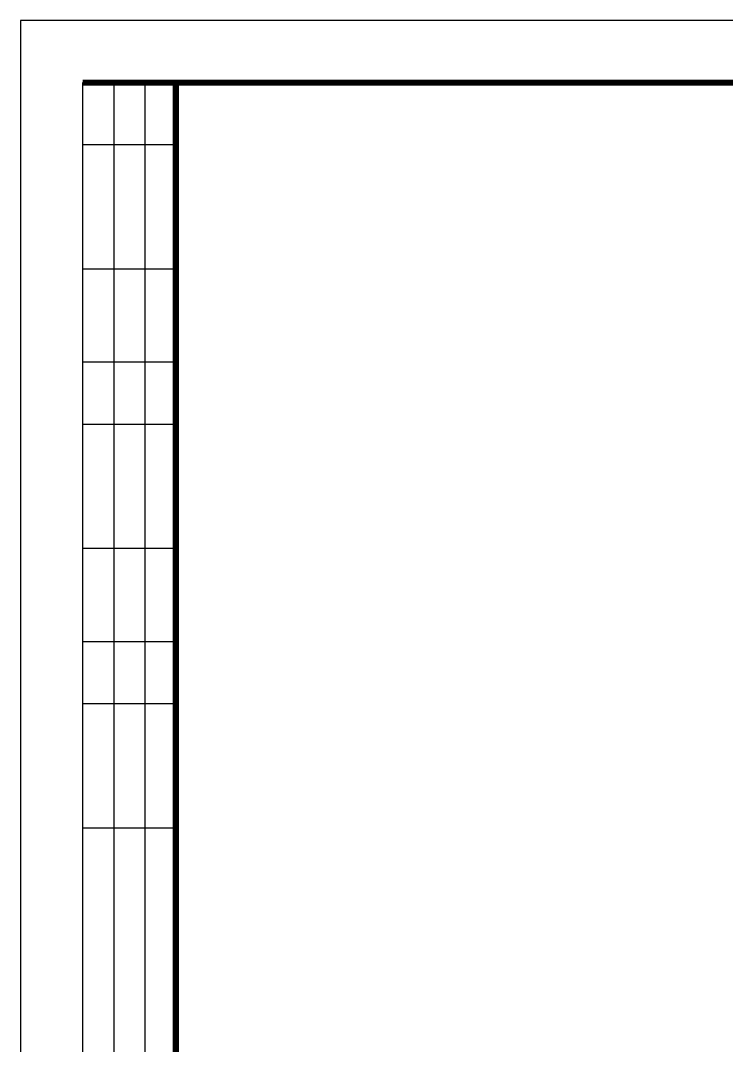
# Model space of a CAD drawing. Header units: millimetres. Extents: x 2509 to 128734, y 2492 to 91667.
# Drawn here: x 2509 to 19550, y 66885 to 91630 of the extents above; entities that cross this region are included whole.
import ezdxf

# ---------------------------------------------------------------- set-up
doc = ezdxf.new("R2010")
doc.units = ezdxf.units.MM

msp = doc.modelspace()

# ---------------------------------------------------------------- linework, layer by layer
at = {"color": 0}
for p, q in [((4009.29, 90129.917), (4009.29, 61629.917)), ((4759.29, 90129.917), (4759.29, 63129.917)), ((5509.29, 90129.917), (5509.29, 63129.917)), ((6259.29, 88629.917), (4009.29, 88629.917)), ((6259.29, 85629.917), (4009.29, 85629.917)), ((6259.29, 83379.917), (4009.29, 83379.917)), ((6259.29, 81879.917), (4009.29, 81879.917)), ((6259.29, 78879.917), (4009.29, 78879.917)), ((6259.29, 76629.917), (4009.29, 76629.917)), ((6259.29, 75129.917), (4009.29, 75129.917)), ((6259.29, 72129.917), (4009.29, 72129.917))]:
    msp.add_line(p, q, dxfattribs=at)
msp.add_lwpolyline([(2509.29, 2529.917), (128659.29, 2529.917), (128659.29, 91629.917), (2509.29, 91629.917)], close=True)
at = {"color": 0, "const_width": 150}
msp.add_lwpolyline([(6259.29, 90129.917), (4009.29, 90129.917)], dxfattribs=at)
msp.add_lwpolyline([(6259.29, 4029.917), (127159.29, 4029.917), (127159.29, 90129.917), (6259.29, 90129.917)], close=True, dxfattribs=at)

doc.saveas('drawing.dxf')
